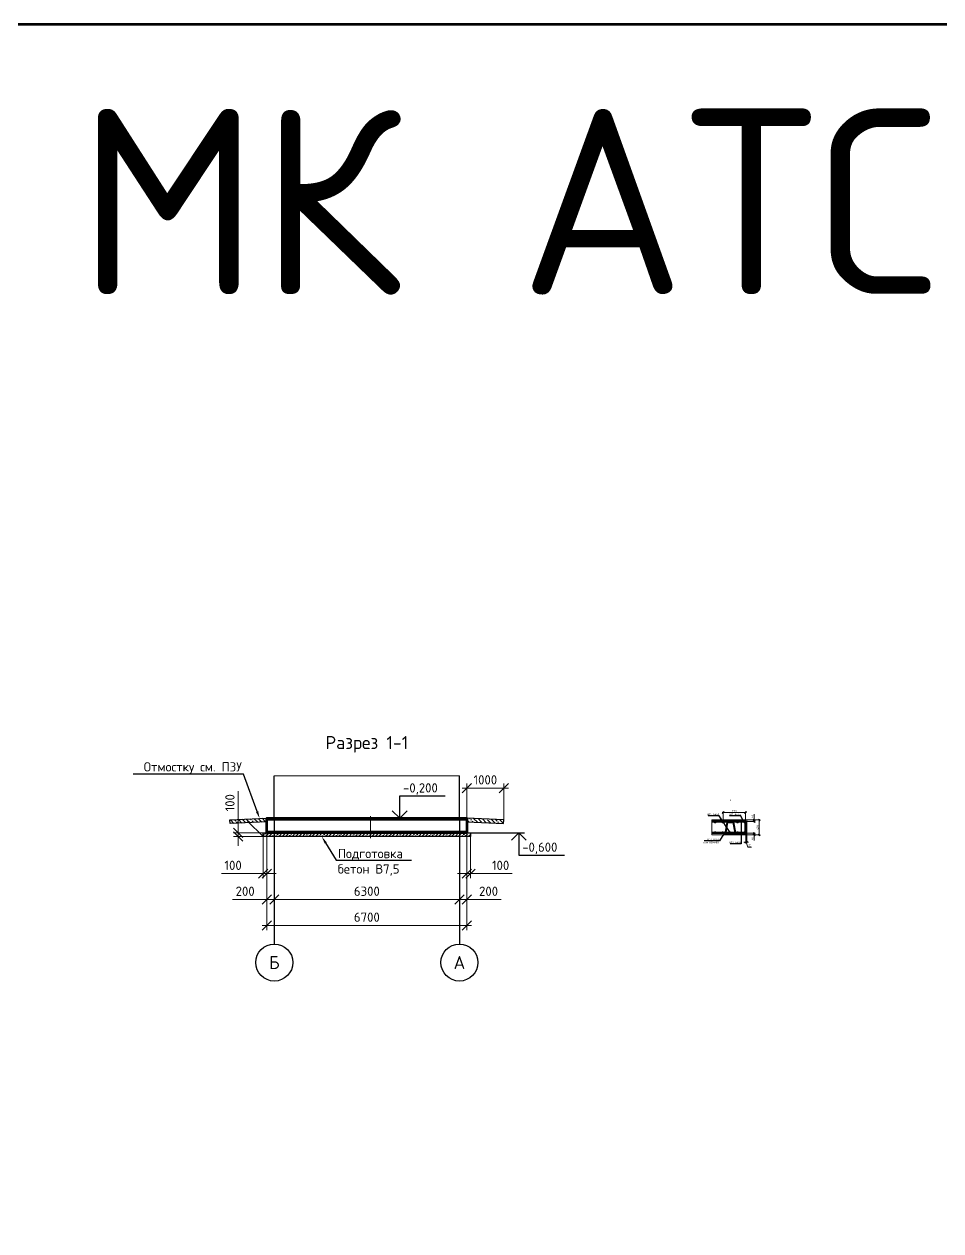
# Model space of a CAD drawing. Header units: millimetres. Extents: x 4048566 to 4194291, y -1208947 to -1143786.
# Drawn here: x 4097004 to 4121767, y -1176367 to -1143786 of the extents above; entities that cross this region are included whole.
import ezdxf
from ezdxf import colors
from ezdxf.entities.mleader import LeaderData, LeaderLine
from ezdxf.enums import TextEntityAlignment as Align
from ezdxf.math import Vec2, Vec3

# ---------------------------------------------------------------- set-up
doc = ezdxf.new("R2010")
doc.units = ezdxf.units.MM
doc.linetypes.add('ГОСТ 2.303 5', pattern=[24, 20, -1.5, 1, -1.5])
doc.layers.get('Defpoints').update_dxf_attribs({"color": 3})
for name, color, linetype, lineweight in [('арматура', 7, 'Continuous', 40), ('АРМАТУРА2', 7, 'Continuous', 40), ('второстепенные', 7, 'Continuous', 25), ('выноска', 7, 'Continuous', 18), ('металл', 7, 'Continuous', 40), ('СПДС_ВЫНОСКИ', 7, 'Continuous', 18), ('СПДС_РАЗМЕРЫ', 7, 'Continuous', 18), ('СПДС_СИМВОЛЫ', 7, 'Continuous', 25), ('текст', 7, 'Continuous', 20), ('тонкая', 7, 'Continuous', 20), ('Фундамент', 7, 'Continuous', 53), ('штриховка', 7, 'Continuous', 9)]:
    doc.layers.add(name, color=color, linetype=linetype, lineweight=lineweight)
doc.layers.add('помощь', color=1, linetype='Continuous', lineweight=0, plot=False)
doc.layers.add('СПДС_Оси', color=7, linetype='ГОСТ 2.303 5')
doc.styles.add('ISOCPEUR', font='isocpeur.ttf')
doc.styles.add('ВНИПИТЕКСТ', font='isocpeui.ttf')
doc.styles.add('ГОСТ 2.304', font='isocpeur.ttf')
doc.dimstyles.new('СПДС$0', dxfattribs={"dimscale": 100, "dimtxt": 2.5, "dimasz": 2.5, "dimexe": 1.25, "dimexo": 0.004, "dimgap": 1, "dimtad": 1, "dimdec": 0, "dimtxsty": 'ВНИПИТЕКСТ', "dimblk": 'OBLIQUE', "dimcen": 0, "dimdle": 1.25, "dimclrd": 256, "dimclre": 256, "dimclrt": 256, "dimadec": 0, "dimazin": 2, "dimtfac": 1, "dimtdec": 0, "dimtmove": 1, "dimatfit": 3, "dimldrblk": 'NONE', "dimfxl": 1, "dimlwd": -1, "dimlwe": -1, "dimarcsym": 0})

# ---------------------------------------------------------------- blocks, each defined once
blk = doc.blocks.new('_Oblique')
at = {"color": 0, "linetype": 'ByBlock', "lineweight": -2}
blk.add_line((-0.5, -0.5), (0.5, 0.5), dxfattribs=at)
blk = doc.blocks.new('*D31')
at = {"layer": 'Defpoints', "color": 0, "linetype": 'Continuous', "ltscale": 0.083333, "transparency": 16777216}
for p in [(4116522, -1165273), (4116522, -1165673), (4116862, -1165673)]:
    blk.add_point(p, dxfattribs=at)
at = {"layer": 'СПДС_РАЗМЕРЫ', "linetype": 'Continuous', "ltscale": 0.083333, "transparency": 16777216}
for p, q in [((4116522, -1165273), (4116887, -1165273)), ((4116862, -1165248), (4116862, -1165698)), ((4116522, -1165673), (4116887, -1165673))]:
    blk.add_line(p, q, dxfattribs=at)
at = {"layer": 'СПДС_РАЗМЕРЫ', "linetype": 'Continuous', "ltscale": 0.083333, "transparency": 16777216, "xscale": 50, "yscale": 50, "zscale": 50}
for p, rotation in [((4116862, -1165273), 90), ((4116862, -1165673), 270)]:
    blk.add_blockref('_Oblique', p, dxfattribs=dict(at, rotation=rotation))
at = {"layer": 'СПДС_РАЗМЕРЫ', "linetype": 'Continuous', "ltscale": 0.083333, "transparency": 16777216, "insert": (4116817, -1165473), "char_height": 50, "attachment_point": 5, "rotation": 90, "style": 'ГОСТ 2.304'}
blk.add_mtext('400', dxfattribs=at)
blk = doc.blocks.new('_NONE')
blk = doc.blocks.new('*D32')
at = {"layer": 'Defpoints', "color": 0, "ltscale": 0.083333, "transparency": 16777216}
for p in [(4116488, -1165073), (4115888, -1165303), (4116488, -1165329)]:
    blk.add_point(p, dxfattribs=at)
at = {"layer": 'СПДС_РАЗМЕРЫ', "ltscale": 0.083333, "transparency": 16777216}
for p, q in [((4115863, -1165073), (4116513, -1165073)), ((4115888, -1165302), (4115888, -1165048)), ((4116488, -1165328), (4116488, -1165048))]:
    blk.add_line(p, q, dxfattribs=at)
at = {"layer": 'СПДС_РАЗМЕРЫ', "ltscale": 0.083333, "transparency": 16777216, "xscale": 50, "yscale": 50, "zscale": 50, "rotation": 180}
blk.add_blockref('_Oblique', (4115888, -1165073), dxfattribs=at)
at = {"layer": 'СПДС_РАЗМЕРЫ', "ltscale": 0.083333, "transparency": 16777216, "xscale": 50, "yscale": 50, "zscale": 50}
blk.add_blockref('_Oblique', (4116488, -1165073), dxfattribs=at)
at = {"layer": 'СПДС_РАЗМЕРЫ', "ltscale": 0.083333, "transparency": 16777216, "insert": (4116188, -1165028), "char_height": 50, "attachment_point": 5, "style": 'ГОСТ 2.304'}
blk.add_mtext('600', dxfattribs=at)
blk = doc.blocks.new('_ArchTick')
at = {"color": 0, "linetype": 'ByBlock', "lineweight": 30, "const_width": 0.15}
blk.add_lwpolyline([(-0.5, -0.5), (0.5, 0.5)], dxfattribs=at)
blk = doc.blocks.new('*D33')
at = {"layer": 'Defpoints', "color": 0, "ltscale": 0.083333, "transparency": 16777216}
for p in [(4116497, -1165633), (4116522, -1165673), (4116522, -1165873)]:
    blk.add_point(p, dxfattribs=at)
at = {"layer": 'СПДС_РАЗМЕРЫ', "ltscale": 0.083333, "transparency": 16777216}
for p, q in [((4116497, -1165633), (4116497, -1165898)), ((4116522, -1165673), (4116522, -1165898)), ((4116497, -1165873), (4116447, -1165873)), ((4116497, -1165873), (4116522, -1165873)), ((4116497, -1165873), (4116522, -1165873)), ((4116510, -1165873), (4116549, -1166003)), ((4116522, -1165873), (4116572, -1165873)), ((4116549, -1166003), (4116649, -1166003))]:
    blk.add_line(p, q, dxfattribs=at)
at = {"layer": 'СПДС_РАЗМЕРЫ', "ltscale": 0.083333, "transparency": 16777216, "xscale": 50, "yscale": 50, "zscale": 50}
blk.add_blockref('_Oblique', (4116497, -1165873), dxfattribs=at)
at = {"layer": 'СПДС_РАЗМЕРЫ', "ltscale": 0.083333, "transparency": 16777216, "xscale": 50, "yscale": 50, "zscale": 50, "rotation": 180}
blk.add_blockref('_Oblique', (4116522, -1165873), dxfattribs=at)
at = {"layer": 'СПДС_РАЗМЕРЫ', "ltscale": 0.083333, "transparency": 16777216, "insert": (4116599, -1165958), "char_height": 50, "attachment_point": 5, "style": 'ГОСТ 2.304'}
blk.add_mtext('25', dxfattribs=at)
blk = doc.blocks.new('*D34')
at = {"layer": 'Defpoints', "color": 0, "ltscale": 0.083333, "transparency": 16777216}
for p in [(4116497, -1165313), (4116522, -1165273), (4116722, -1165273)]:
    blk.add_point(p, dxfattribs=at)
at = {"layer": 'СПДС_РАЗМЕРЫ', "ltscale": 0.083333, "transparency": 16777216}
for p, q in [((4116497, -1165313), (4116747, -1165313)), ((4116522, -1165273), (4116747, -1165273)), ((4116722, -1165273), (4116722, -1165118)), ((4116722, -1165338), (4116722, -1165273))]:
    blk.add_line(p, q, dxfattribs=at)
at = {"layer": 'СПДС_РАЗМЕРЫ', "ltscale": 0.083333, "transparency": 16777216, "xscale": 50, "yscale": 50, "zscale": 50}
for p, rotation in [((4116722, -1165273), 90), ((4116722, -1165313), 270)]:
    blk.add_blockref('_Oblique', p, dxfattribs=dict(at, rotation=rotation))
at = {"layer": 'СПДС_РАЗМЕРЫ', "ltscale": 0.083333, "transparency": 16777216, "insert": (4116677, -1165171), "char_height": 50, "attachment_point": 5, "rotation": 90, "style": 'ГОСТ 2.304'}
blk.add_mtext('40', dxfattribs=at)
blk = doc.blocks.new('*D19')
at = {"layer": 'Defpoints', "color": 0, "ltscale": 0.083333, "transparency": 16777216}
for p in [(4116497, -1165633), (4116522, -1165673), (4116722, -1165673)]:
    blk.add_point(p, dxfattribs=at)
at = {"layer": 'СПДС_РАЗМЕРЫ', "ltscale": 0.083333, "transparency": 16777216}
for p, q in [((4116497, -1165633), (4116747, -1165633)), ((4116522, -1165673), (4116747, -1165673)), ((4116722, -1165608), (4116722, -1165673)), ((4116722, -1165673), (4116722, -1165828))]:
    blk.add_line(p, q, dxfattribs=at)
at = {"layer": 'СПДС_РАЗМЕРЫ', "ltscale": 0.083333, "transparency": 16777216, "xscale": 50, "yscale": 50, "zscale": 50}
for p, rotation in [((4116722, -1165633), 90), ((4116722, -1165673), 270)]:
    blk.add_blockref('_Oblique', p, dxfattribs=dict(at, rotation=rotation))
at = {"layer": 'СПДС_РАЗМЕРЫ', "ltscale": 0.083333, "transparency": 16777216, "insert": (4116677, -1165776), "char_height": 50, "attachment_point": 5, "rotation": 90, "style": 'ГОСТ 2.304'}
blk.add_mtext('40', dxfattribs=at)
blk = doc.blocks.new('*D75')
at = {"layer": 'Defpoints', "color": 0, "linetype": 'Continuous', "ltscale": 0.166667, "transparency": 16777216}
for p in [(4103762, -1167160), (4108762, -1167160), (4103762, -1167422)]:
    blk.add_point(p, dxfattribs=at)
at = {"layer": 'СПДС_РАЗМЕРЫ', "linetype": 'Continuous', "ltscale": 0.166667, "transparency": 16777216}
for p, q in [((4103762, -1167160), (4103762, -1167547)), ((4108762, -1167160), (4108762, -1167547)), ((4108887, -1167422), (4103637, -1167422))]:
    blk.add_line(p, q, dxfattribs=at)
at = {"layer": 'СПДС_РАЗМЕРЫ', "linetype": 'Continuous', "ltscale": 0.166667, "transparency": 16777216, "xscale": 250, "yscale": 250, "zscale": 250, "rotation": 180}
blk.add_blockref('_Oblique', (4103762, -1167422), dxfattribs=at)
at = {"layer": 'СПДС_РАЗМЕРЫ', "linetype": 'Continuous', "ltscale": 0.166667, "transparency": 16777216, "xscale": 250, "yscale": 250, "zscale": 250}
blk.add_blockref('_Oblique', (4108762, -1167422), dxfattribs=at)
at = {"layer": 'СПДС_РАЗМЕРЫ', "linetype": 'Continuous', "ltscale": 0.166667, "transparency": 16777216, "insert": (4106262, -1167197), "char_height": 250, "attachment_point": 5, "style": 'ГОСТ 2.304'}
blk.add_mtext('6300', dxfattribs=at)
blk = doc.blocks.new('*D76')
at = {"layer": 'Defpoints', "color": 0, "linetype": 'Continuous', "ltscale": 0.166667, "transparency": 16777216}
for p in [(4103562, -1165622), (4108962, -1165622), (4108962, -1168122)]:
    blk.add_point(p, dxfattribs=at)
at = {"layer": 'СПДС_РАЗМЕРЫ', "linetype": 'Continuous', "ltscale": 0.166667, "transparency": 16777216}
for p, q in [((4103562, -1165622), (4103562, -1168247)), ((4108962, -1165622), (4108962, -1168247)), ((4103437, -1168122), (4109087, -1168122))]:
    blk.add_line(p, q, dxfattribs=at)
at = {"layer": 'СПДС_РАЗМЕРЫ', "linetype": 'Continuous', "ltscale": 0.166667, "transparency": 16777216, "xscale": 250, "yscale": 250, "zscale": 250, "rotation": 180}
blk.add_blockref('_Oblique', (4103562, -1168122), dxfattribs=at)
at = {"layer": 'СПДС_РАЗМЕРЫ', "linetype": 'Continuous', "ltscale": 0.166667, "transparency": 16777216, "xscale": 250, "yscale": 250, "zscale": 250}
blk.add_blockref('_Oblique', (4108962, -1168122), dxfattribs=at)
at = {"layer": 'СПДС_РАЗМЕРЫ', "linetype": 'Continuous', "ltscale": 0.166667, "transparency": 16777216, "insert": (4106262, -1167897), "char_height": 250, "attachment_point": 5, "style": 'ГОСТ 2.304'}
blk.add_mtext('6700', dxfattribs=at)
blk = doc.blocks.new('*D62')
at = {"layer": 'Defpoints', "color": 0, "linetype": 'Continuous', "ltscale": 0.166667, "transparency": 16777216}
for p in [(4102789, -1165722), (4103462, -1165622), (4103462, -1165722)]:
    blk.add_point(p, dxfattribs=at)
at = {"layer": 'СПДС_РАЗМЕРЫ', "linetype": 'Continuous', "ltscale": 0.166667, "transparency": 16777216}
for p, q in [((4102789, -1165622), (4102789, -1164497)), ((4103461, -1165622), (4102664, -1165622)), ((4103461, -1165722), (4102664, -1165722)), ((4102789, -1165722), (4102789, -1165622)), ((4102789, -1165722), (4102789, -1165972))]:
    blk.add_line(p, q, dxfattribs=at)
at = {"layer": 'СПДС_РАЗМЕРЫ', "linetype": 'Continuous', "ltscale": 0.166667, "transparency": 16777216, "xscale": 250, "yscale": 250, "zscale": 250}
for p, rotation in [((4102789, -1165622), 270), ((4102789, -1165722), 90)]:
    blk.add_blockref('_Oblique', p, dxfattribs=dict(at, rotation=rotation))
at = {"layer": 'СПДС_РАЗМЕРЫ', "linetype": 'Continuous', "ltscale": 0.166667, "transparency": 16777216, "insert": (4102564, -1164809), "char_height": 250, "attachment_point": 5, "rotation": 90, "style": 'ГОСТ 2.304'}
blk.add_mtext('100', dxfattribs=at)
blk = doc.blocks.new('*D63')
at = {"layer": 'Defpoints', "color": 0, "linetype": 'Continuous', "ltscale": 0.166667, "transparency": 16777216}
for p in [(4103562, -1165622), (4103762, -1167160), (4103562, -1167422)]:
    blk.add_point(p, dxfattribs=at)
at = {"layer": 'СПДС_РАЗМЕРЫ', "linetype": 'Continuous', "ltscale": 0.166667, "transparency": 16777216}
for p, q in [((4103562, -1165622), (4103562, -1167547)), ((4103762, -1167160), (4103762, -1167547)), ((4103562, -1167422), (4102637, -1167422)), ((4103887, -1167422), (4103562, -1167422))]:
    blk.add_line(p, q, dxfattribs=at)
at = {"layer": 'СПДС_РАЗМЕРЫ', "linetype": 'Continuous', "ltscale": 0.166667, "transparency": 16777216, "xscale": 250, "yscale": 250, "zscale": 250, "rotation": 180}
blk.add_blockref('_Oblique', (4103562, -1167422), dxfattribs=at)
at = {"layer": 'СПДС_РАЗМЕРЫ', "linetype": 'Continuous', "ltscale": 0.166667, "transparency": 16777216, "xscale": 250, "yscale": 250, "zscale": 250}
blk.add_blockref('_Oblique', (4103762, -1167422), dxfattribs=at)
at = {"layer": 'СПДС_РАЗМЕРЫ', "linetype": 'Continuous', "ltscale": 0.166667, "transparency": 16777216, "insert": (4102974, -1167197), "char_height": 250, "attachment_point": 5, "style": 'ГОСТ 2.304'}
blk.add_mtext('200', dxfattribs=at)
blk = doc.blocks.new('*D64')
at = {"layer": 'Defpoints', "color": 0, "linetype": 'Continuous', "ltscale": 0.166667, "transparency": 16777216}
for p in [(4108962, -1165622), (4108762, -1167160), (4108962, -1167422)]:
    blk.add_point(p, dxfattribs=at)
at = {"layer": 'СПДС_РАЗМЕРЫ', "linetype": 'Continuous', "ltscale": 0.166667, "transparency": 16777216}
for p, q in [((4108962, -1165622), (4108962, -1167547)), ((4108762, -1167160), (4108762, -1167547)), ((4108637, -1167422), (4108962, -1167422)), ((4108962, -1167422), (4109887, -1167422))]:
    blk.add_line(p, q, dxfattribs=at)
at = {"layer": 'СПДС_РАЗМЕРЫ', "linetype": 'Continuous', "ltscale": 0.166667, "transparency": 16777216, "xscale": 250, "yscale": 250, "zscale": 250, "rotation": 180}
blk.add_blockref('_Oblique', (4108762, -1167422), dxfattribs=at)
at = {"layer": 'СПДС_РАЗМЕРЫ', "linetype": 'Continuous', "ltscale": 0.166667, "transparency": 16777216, "xscale": 250, "yscale": 250, "zscale": 250}
blk.add_blockref('_Oblique', (4108962, -1167422), dxfattribs=at)
at = {"layer": 'СПДС_РАЗМЕРЫ', "linetype": 'Continuous', "ltscale": 0.166667, "transparency": 16777216, "insert": (4109549, -1167197), "char_height": 250, "attachment_point": 5, "style": 'ГОСТ 2.304'}
blk.add_mtext('200', dxfattribs=at)
blk = doc.blocks.new('*D65')
at = {"layer": 'Defpoints', "color": 0, "linetype": 'Continuous', "ltscale": 0.166667, "transparency": 16777216}
for p in [(4103462, -1165722), (4103562, -1165622), (4103462, -1166722)]:
    blk.add_point(p, dxfattribs=at)
at = {"layer": 'СПДС_РАЗМЕРЫ', "linetype": 'Continuous', "ltscale": 0.166667, "transparency": 16777216}
for p, q in [((4103462, -1165722), (4103462, -1166847)), ((4103562, -1165622), (4103562, -1166847)), ((4103462, -1166722), (4102337, -1166722)), ((4103562, -1166722), (4103462, -1166722)), ((4103562, -1166722), (4103812, -1166722))]:
    blk.add_line(p, q, dxfattribs=at)
at = {"layer": 'СПДС_РАЗМЕРЫ', "linetype": 'Continuous', "ltscale": 0.166667, "transparency": 16777216, "xscale": 250, "yscale": 250, "zscale": 250}
blk.add_blockref('_Oblique', (4103462, -1166722), dxfattribs=at)
at = {"layer": 'СПДС_РАЗМЕРЫ', "linetype": 'Continuous', "ltscale": 0.166667, "transparency": 16777216, "xscale": 250, "yscale": 250, "zscale": 250, "rotation": 180}
blk.add_blockref('_Oblique', (4103562, -1166722), dxfattribs=at)
at = {"layer": 'СПДС_РАЗМЕРЫ', "linetype": 'Continuous', "ltscale": 0.166667, "transparency": 16777216, "insert": (4102649, -1166497), "char_height": 250, "attachment_point": 5, "style": 'ГОСТ 2.304'}
blk.add_mtext('100', dxfattribs=at)
blk = doc.blocks.new('*D66')
at = {"layer": 'Defpoints', "color": 0, "linetype": 'Continuous', "ltscale": 0.166667, "transparency": 16777216}
for p in [(4108962, -1165622), (4109062, -1165722), (4109062, -1166722)]:
    blk.add_point(p, dxfattribs=at)
at = {"layer": 'СПДС_РАЗМЕРЫ', "linetype": 'Continuous', "ltscale": 0.166667, "transparency": 16777216}
for p, q in [((4108962, -1165622), (4108962, -1166847)), ((4109062, -1165722), (4109062, -1166847)), ((4108962, -1166722), (4108712, -1166722)), ((4108962, -1166722), (4109062, -1166722)), ((4109062, -1166722), (4110187, -1166722))]:
    blk.add_line(p, q, dxfattribs=at)
at = {"layer": 'СПДС_РАЗМЕРЫ', "linetype": 'Continuous', "ltscale": 0.166667, "transparency": 16777216, "xscale": 250, "yscale": 250, "zscale": 250}
blk.add_blockref('_Oblique', (4108962, -1166722), dxfattribs=at)
at = {"layer": 'СПДС_РАЗМЕРЫ', "linetype": 'Continuous', "ltscale": 0.166667, "transparency": 16777216, "xscale": 250, "yscale": 250, "zscale": 250, "rotation": 180}
blk.add_blockref('_Oblique', (4109062, -1166722), dxfattribs=at)
at = {"layer": 'СПДС_РАЗМЕРЫ', "linetype": 'Continuous', "ltscale": 0.166667, "transparency": 16777216, "insert": (4109874, -1166497), "char_height": 250, "attachment_point": 5, "style": 'ГОСТ 2.304'}
blk.add_mtext('100', dxfattribs=at)
blk = doc.blocks.new('*D77')
at = {"layer": 'Defpoints', "color": 0, "linetype": 'Continuous', "ltscale": 0.166667, "transparency": 16777216}
for p in [(4109962, -1164415), (4108962, -1165222), (4109962, -1165272)]:
    blk.add_point(p, dxfattribs=at)
at = {"layer": 'СПДС_РАЗМЕРЫ', "linetype": 'Continuous', "ltscale": 0.166667, "transparency": 16777216}
for p, q in [((4108837, -1164415), (4110087, -1164415)), ((4108962, -1165222), (4108962, -1164290)), ((4109962, -1165272), (4109962, -1164290))]:
    blk.add_line(p, q, dxfattribs=at)
at = {"layer": 'СПДС_РАЗМЕРЫ', "linetype": 'Continuous', "ltscale": 0.166667, "transparency": 16777216, "xscale": 250, "yscale": 250, "zscale": 250, "rotation": 180}
blk.add_blockref('_Oblique', (4108962, -1164415), dxfattribs=at)
at = {"layer": 'СПДС_РАЗМЕРЫ', "linetype": 'Continuous', "ltscale": 0.166667, "transparency": 16777216, "xscale": 250, "yscale": 250, "zscale": 250}
blk.add_blockref('_Oblique', (4109962, -1164415), dxfattribs=at)
at = {"layer": 'СПДС_РАЗМЕРЫ', "linetype": 'Continuous', "ltscale": 0.166667, "transparency": 16777216, "insert": (4109462, -1164190), "char_height": 250, "attachment_point": 5, "style": 'ГОСТ 2.304'}
blk.add_mtext('1000', dxfattribs=at)

msp = doc.modelspace()

# ---------------------------------------------------------------- hatches: boundary and pattern name
at = {"layer": 'штриховка', "ltscale": 50}
h = msp.add_hatch(dxfattribs=at)
h.set_pattern_fill('ANSI35', color=256, scale=25, angle=90)
h.set_pattern_definition([(135, (-1042882.97, -75519.28), (-112.2532015, -112.2532015), []), (135, (-1042882.97, -75407.03), (-112.2532015, -112.2532015), [198.4375, -39.6875, 0, -39.6875])])
h.paths.add_polyline_path([(4103561.9, -1165322), (4102566.9, -1165371.8), (4102561.9, -1165271.9), (4103561.9, -1165221.9)])
h = msp.add_hatch(dxfattribs=at)
h.set_pattern_fill('ANSI35', color=256, scale=25, angle=90)
h.set_pattern_definition([(135, (-1043682.97, -75519.28), (-112.2532015, -112.2532015), []), (135, (-1043682.97, -75407.03), (-112.2532015, -112.2532015), [198.4375, -39.6875, 0, -39.6875])])
h.paths.add_polyline_path([(4108961.9, -1165322), (4109956.9, -1165371.8), (4109961.9, -1165271.9), (4108961.9, -1165221.9)])
at = {"layer": 'штриховка', "ltscale": 100}
h = msp.add_hatch(color=256, dxfattribs=at)
h.dxf.hatch_style = 1
edge = h.paths.add_edge_path()
edge.add_arc((4115672, -1165335), 10, 90, 450)
h = msp.add_hatch(color=256, dxfattribs=at)
h.dxf.hatch_style = 1
edge = h.paths.add_edge_path()
edge.add_arc((4115872, -1165335), 10, 90, 450)
h = msp.add_hatch(color=256, dxfattribs=at)
h.dxf.hatch_style = 1
edge = h.paths.add_edge_path()
edge.add_arc((4116072, -1165335), 10, 90, 450)
h = msp.add_hatch(color=256, dxfattribs=at)
h.dxf.hatch_style = 1
edge = h.paths.add_edge_path()
edge.add_arc((4116272, -1165335), 10, 90, 450)
h = msp.add_hatch(color=256, dxfattribs=at)
h.dxf.hatch_style = 1
edge = h.paths.add_edge_path()
edge.add_arc((4116472, -1165335), 10, 90, 450)
at = {"layer": 'штриховка', "ltscale": 0.083333}
h = msp.add_hatch(dxfattribs=at)
h.set_pattern_fill('ANSI36', color=256, scale=20)
h.set_pattern_definition([(45, (-1042882.97, -75519.28), (33.67596045, 123.4785217), [158.75, -31.75, 0, -31.75])])
h.paths.add_polyline_path([(4103461.9, -1165621.9), (4109061.9, -1165621.9), (4109061.9, -1165721.9), (4103461.9, -1165721.9)])
at = {"layer": 'штриховка', "ltscale": 100}
h = msp.add_hatch(color=256, dxfattribs=at)
h.dxf.hatch_style = 1
edge = h.paths.add_edge_path()
edge.add_arc((4115672, -1165611), 10, 90, 450)
h = msp.add_hatch(color=256, dxfattribs=at)
h.dxf.hatch_style = 1
edge = h.paths.add_edge_path()
edge.add_arc((4115872, -1165611), 10, 90, 450)
h = msp.add_hatch(color=256, dxfattribs=at)
h.dxf.hatch_style = 1
edge = h.paths.add_edge_path()
edge.add_arc((4116072, -1165611), 10, 90, 450)
h = msp.add_hatch(color=256, dxfattribs=at)
h.dxf.hatch_style = 1
edge = h.paths.add_edge_path()
edge.add_arc((4116272, -1165611), 10, 90, 450)
h = msp.add_hatch(color=256, dxfattribs=at)
h.dxf.hatch_style = 1
edge = h.paths.add_edge_path()
edge.add_arc((4116472, -1165611), 10, 90, 450)

# ---------------------------------------------------------------- linework, layer by layer
at = {"linetype": 'Continuous', "ltscale": 0.166667}
for p, q in [((4103761.9, -1165221.9), (4103761.9, -1164080)), ((4108761.9, -1165221.9), (4108761.9, -1164080))]:
    msp.add_line(p, q, dxfattribs=at)
at = {"linetype": 'Continuous', "lineweight": 100, "ltscale": 0.083333}
msp.add_lwpolyline([(4048566.1, -1143785.9), (4194291.2, -1143785.9), (4194291.2, -1208947.5), (4048566.1, -1208947.5)], close=True, dxfattribs=at)
at = {"layer": 'арматура', "ltscale": 50}
msp.add_lwpolyline([(4115807, -1165611), (4115957, -1165611), (4116007, -1165331), (4116157, -1165331), (4116207, -1165611), (4116357, -1165611)], dxfattribs=at)
at = {"layer": 'АРМАТУРА2', "linetype": 'Continuous', "ltscale": 0.166667}
for p, q in [((4103586.9, -1165261.9), (4108936.9, -1165261.9)), ((4103586.9, -1165581.9), (4108936.9, -1165581.9))]:
    msp.add_line(p, q, dxfattribs=at)
at = {"layer": 'второстепенные', "ltscale": 50}
for points in [[(4103561.9, -1165322), (4102566.9, -1165371.8), (4102561.9, -1165271.9), (4103561.9, -1165221.9)], [(4108961.9, -1165322), (4109956.9, -1165371.8), (4109961.9, -1165271.9), (4108961.9, -1165221.9)], [(4103461.9, -1165621.9), (4109061.9, -1165621.9), (4109061.9, -1165721.9), (4103461.9, -1165721.9)]]:
    msp.add_lwpolyline(points, close=True, dxfattribs=at)
at = {"layer": 'выноска'}
for points in [[(4106361.9, -1165171.9), (4106361.9, -1165764.5)], [(4109961.9, -1165271.9), (4108961.9, -1165221.9)]]:
    msp.add_lwpolyline(points, dxfattribs=at)
at = {"layer": 'металл', "ltscale": 100}
for p, q in [((4116497, -1165313), (4115580.8, -1165313)), ((4116497, -1165325), (4115580.8, -1165325)), ((4116461.6, -1165296.5), (4115887.6, -1165296.5)), ((4115887.6, -1165296.5), (4115887.6, -1165308.5)), ((4116461.6, -1165308.5), (4115887.6, -1165308.5)), ((4116481.6, -1165328.5), (4116481.6, -1165618.6)), ((4116493.6, -1165325), (4116493.6, -1165618.6)), ((4116497, -1165313), (4116497, -1165325)), ((4116497, -1165621), (4115580.8, -1165621)), ((4116497, -1165633), (4115580.8, -1165633)), ((4116461.6, -1165638.6), (4115887.6, -1165638.6)), ((4115887.6, -1165638.6), (4115887.6, -1165650.6)), ((4116461.6, -1165650.6), (4115887.6, -1165650.6)), ((4116497, -1165633), (4116497, -1165621))]:
    msp.add_line(p, q, dxfattribs=at)
for centre in [(4115672, -1165335), (4115872, -1165335), (4116072, -1165335), (4116272, -1165335), (4116472, -1165335), (4115672, -1165611), (4115872, -1165611), (4116072, -1165611), (4116272, -1165611), (4116472, -1165611)]:
    msp.add_circle(centre, 10, dxfattribs=at)
for centre, radius, start, end in [((4116461.6, -1165328.5), 32, 0, 90), ((4116461.6, -1165328.5), 20, 0, 90), ((4116461.6, -1165618.6), 20, 270, 0), ((4116461.6, -1165618.6), 32, 270, 0)]:
    msp.add_arc(centre, radius, start, end, dxfattribs=at)
at = {"layer": 'помощь', "ltscale": 100}
msp.add_lwpolyline([(4115887.6, -1165302.5), (4116461.6, -1165302.5, -0.4142136), (4116487.6, -1165328.5), (4116487.6, -1165618.6, -0.4142136), (4116461.6, -1165644.6), (4115887.6, -1165644.6)], format="xyb", dxfattribs=at)
at = {"layer": 'СПДС_ВЫНОСКИ'}
for points in [[(4103761.9, -1164080), (4108761.9, -1164080)], [(4116087.1, -1164737.4), (4116093.1, -1164737.4)], [(4115580.8, -1165273), (4115580.8, -1165673)]]:
    msp.add_lwpolyline(points, dxfattribs=at)
at = {"layer": 'СПДС_Оси', "linetype": 'ГОСТ 2.303 5', "lineweight": 25, "ltscale": 0.166667}
for points in [[(4103761.9, -1165221.9), (4103761.9, -1168522), (4103761.9, -1168622)], [(4108761.9, -1165221.9), (4108761.9, -1168522), (4108761.9, -1168622)]]:
    msp.add_lwpolyline(points, dxfattribs=at)
at = {"layer": 'СПДС_Оси', "linetype": 'Continuous', "lineweight": 25, "ltscale": 0.166667}
for centre in [(4103761.9, -1169122), (4108761.9, -1169122)]:
    msp.add_circle(centre, 500, dxfattribs=at)
at = {"layer": 'СПДС_РАЗМЕРЫ', "ltscale": 50}
msp.add_line((4107081.9, -1165221.9), (4107281.9, -1165221.9), dxfattribs=at)
msp.add_lwpolyline([(4103461.9, -1165721.9), (4103042, -1165302.1)], dxfattribs=at)
at = {"layer": 'СПДС_СИМВОЛЫ', "linetype": 'Continuous', "lineweight": 25, "ltscale": 50}
for p, q in [((4107148.5, -1165221.9), (4107148.5, -1164621.9)), ((4107148.5, -1164621.9), (4108377.7, -1164621.9)), ((4108961.9, -1165621.9), (4110518.2, -1165621.9)), ((4110368.2, -1165621.9), (4110368.2, -1166221.9)), ((4110368.2, -1166221.9), (4111597.5, -1166221.9))]:
    msp.add_line(p, q, dxfattribs=at)
for points in [[(4106948.5, -1165021.9), (4107148.5, -1165221.9), (4107348.5, -1165021.9)], [(4110568.2, -1165821.9), (4110368.2, -1165621.9), (4110168.2, -1165821.9)]]:
    msp.add_lwpolyline(points, dxfattribs=at)
at = {"layer": 'тонкая', "ltscale": 100}
for p, q in [((4116522, -1165273), (4115580.8, -1165273)), ((4116522, -1165273), (4116522, -1165673)), ((4116522, -1165673), (4115580.8, -1165673))]:
    msp.add_line(p, q, dxfattribs=at)
at = {"layer": 'Фундамент', "linetype": 'Continuous', "ltscale": 0.166667}
msp.add_lwpolyline([(4103561.9, -1165621.9), (4103561.9, -1165221.9), (4108961.9, -1165221.9), (4108961.9, -1165621.9)], close=True, dxfattribs=at)

# ---------------------------------------------------------------- texts
at = {"layer": 'СПДС_СИМВОЛЫ', "linetype": 'Continuous', "lineweight": 25, "ltscale": 50, "style": 'ГОСТ 2.304'}
for s, p in [('-0,200', (4107238.5, -1164531.9)), ('-0,600', (4110458.2, -1166131.9))]:
    msp.add_text(s, height=250, dxfattribs=at).set_placement(p)
at = {"layer": 'текст', "ltscale": 25, "style": 'ГОСТ 2.304'}
msp.add_text('Здание МК АТС', height=5000, dxfattribs=at).set_placement((4072606.8, -1151076.5))
at = {"layer": 'текст', "ltscale": 0.166667, "style": 'ГОСТ 2.304'}
for s, p in [('Разрез 1-1', (4106261.9, -1163182.9)), ('Б', (4103761.9, -1169122)), ('А', (4108761.9, -1169122))]:
    msp.add_text(s, height=350, dxfattribs=at).set_placement(p, align=Align.MIDDLE_CENTER)

# ---------------------------------------------------------------- dimensions: what is measured, and where the dimension line sits
at = {"layer": 'СПДС_РАЗМЕРЫ', "linetype": 'Continuous', "ltscale": 0.166667}
for base, p1, p2, picture, middle in [((4109961.9, -1164415.3), (4108961.9, -1165221.9), (4109961.9, -1165271.9), '*D77', (4109461.9, -1164190.3)), ((4103461.9, -1166721.9), (4103561.9, -1165621.9), (4103461.9, -1165721.9), '*D65', (4102649.4, -1166496.9)), ((4103561.9, -1167421.9), (4103761.9, -1167159.6), (4103561.9, -1165621.9), '*D63', (4102974.4, -1167196.9))]:
    dim = msp.add_linear_dim(base=base, p1=p1, p2=p2, dimstyle='СПДС$0', override={"dimtxsty": 'ГОСТ 2.304', "dimtmove": 0}, dxfattribs=at)
    dim.commit()
    dim.dimension.update_dxf_attribs({"geometry": picture, "text_midpoint": middle})
dim = msp.add_linear_dim(base=(4102788.7, -1165721.9), p1=(4103461.9, -1165621.9), p2=(4103461.9, -1165721.9), angle=90, dimstyle='СПДС$0', override={"dimtxsty": 'ГОСТ 2.304', "dimtmove": 0}, dxfattribs=at)
dim.commit()
dim.dimension.update_dxf_attribs({"geometry": '*D62', "text_midpoint": (4102788.7, -1164809.4), "dimtype": 160})
at = {"layer": 'СПДС_РАЗМЕРЫ', "ltscale": 0.083333}
for base, p1, p2, picture, middle in [((4116487.6, -1165073), (4115887.6, -1165302.5), (4116487.6, -1165328.5), '*D32', (4116187.6, -1165028)), ((4116522, -1165873), (4116497, -1165633), (4116522, -1165673), '*D33', (4116568.5, -1165958))]:
    dim = msp.add_linear_dim(base=base, p1=p1, p2=p2, dimstyle='СПДС$0', override={"dimscale": 20, "dimtxsty": 'ГОСТ 2.304'}, dxfattribs=at)
    dim.commit()
    dim.dimension.update_dxf_attribs({"geometry": picture, "text_midpoint": middle})
for base, p1, p2, angle, picture, middle in [((4116722, -1165273), (4116497, -1165313), (4116522, -1165273), 90, '*D34', (4116677, -1165170.5)), ((4116722, -1165673), (4116497, -1165633), (4116522, -1165673), 270, '*D19', (4116677, -1165775.5))]:
    dim = msp.add_linear_dim(base=base, p1=p1, p2=p2, angle=angle, dimstyle='СПДС$0', override={"dimscale": 20, "dimtxsty": 'ГОСТ 2.304', "dimtmove": 0}, dxfattribs=at)
    dim.commit()
    dim.dimension.update_dxf_attribs({"geometry": picture, "text_midpoint": middle})
at = {"layer": 'СПДС_РАЗМЕРЫ', "linetype": 'Continuous', "ltscale": 0.083333}
dim = msp.add_linear_dim(base=(4116862, -1165673), p1=(4116522, -1165273), p2=(4116522, -1165673), angle=90, dimstyle='СПДС$0', override={"dimscale": 20, "dimtxsty": 'ГОСТ 2.304'}, dxfattribs=at)
dim.commit()
dim.dimension.update_dxf_attribs({"geometry": '*D31', "text_midpoint": (4116817, -1165473)})
at = {"layer": 'СПДС_РАЗМЕРЫ', "linetype": 'Continuous', "ltscale": 0.166667}
for base, p1, p2, text, picture, middle in [((4108961.9, -1168121.9), (4103561.9, -1165621.9), (4108961.9, -1165621.9), '6700', '*D76', (4106261.9, -1167896.9)), ((4103761.9, -1167421.9), (4108761.9, -1167159.6), (4103761.9, -1167159.6), '6300', '*D75', (4106261.9, -1167196.9))]:
    dim = msp.add_linear_dim(base=base, p1=p1, p2=p2, text=text, dimstyle='СПДС$0', override={"dimtxsty": 'ГОСТ 2.304'}, dxfattribs=at)
    dim.commit()
    dim.dimension.update_dxf_attribs({"geometry": picture, "text_midpoint": middle})
for base, p1, p2, picture, middle in [((4108961.9, -1167421.9), (4108761.9, -1167159.6), (4108961.9, -1165621.9), '*D64', (4109549.4, -1167196.9)), ((4109061.9, -1166721.9), (4108961.9, -1165621.9), (4109061.9, -1165721.9), '*D66', (4109874.4, -1166496.9))]:
    dim = msp.add_linear_dim(base=base, p1=p1, p2=p2, angle=180, dimstyle='СПДС$0', override={"dimtxsty": 'ГОСТ 2.304', "dimtmove": 0}, dxfattribs=at)
    dim.commit()
    dim.dimension.update_dxf_attribs({"geometry": picture, "text_midpoint": middle})

# ---------------------------------------------------------------- leaders
at = {"layer": 'СПДС_ВЫНОСКИ', "ltscale": 50}
ml = msp.add_multileader_mtext('Standard', dxfattribs=at)
ml.set_content('Отмостку см. ПЗУ', color=256, style='ISOCPEUR')
ml.set_leader_properties()
ml.build(insert=Vec2(0, 0))
ml.multileader.update_dxf_attribs({"text_left_attachment_type": 6, "text_right_attachment_type": 6, "dogleg_length": 0.36, "arrow_head_size": 200, "scale": 100})
ctx = ml.context
ctx.base_point, ctx.scale, ctx.char_height, ctx.arrow_head_size, ctx.landing_gap_size, ctx.plane_origin = Vec3(4100089.5, -1164038.7), 100, 250, 200, 9, Vec3(4101287.5, -1163606.5)
ctx.left_attachment, ctx.right_attachment, ctx.text_align_type = 6, 6, 2
notes = []
notes.append((ctx, [(1, (1, 1, 0), (4102931, -1164038.7), (-1, 0), 36, [(0, [(4103364.8, -1165231.8)], 0, [])])]))
ctx.mtext.insert, ctx.mtext.alignment, ctx.mtext.flow_direction = Vec3(4102886, -1163713.7), 3, 5
ml = msp.add_multileader_mtext('Standard', dxfattribs=at)
ml.set_content('%%C12 А400', color=256, style='ISOCPEUR')
ml.set_leader_properties()
ml.set_arrow_properties(name='NONE')
ml.build(insert=Vec2(0, 0))
ml.multileader.update_dxf_attribs({"text_left_attachment_type": 6, "text_right_attachment_type": 6, "dogleg_length": 0.36, "arrow_head_size": 8, "scale": 20})
ctx = ml.context
ctx.base_point, ctx.scale, ctx.char_height, ctx.arrow_head_size, ctx.landing_gap_size, ctx.plane_origin = Vec3(4115497.1, -1165157.6), 20, 50, 8, 0.36, Vec3(4115403.8, -1164827.8)
ctx.left_attachment, ctx.right_attachment, ctx.text_align_type = 6, 6, 2
notes.append((ctx, [(1, (1, 1, 0), (4115779.3, -1165157.6), (-1, 0), 1.44, [(0, [(4115872, -1165335)], 0, []), (1, [(4116072, -1165611)], 0, [])])]))
ctx.mtext.insert, ctx.mtext.alignment, ctx.mtext.flow_direction = Vec3(4115777.5, -1165097.6), 3, 5
ml = msp.add_multileader_mtext('Standard', dxfattribs=at)
ml.set_content('%%C12 А400', color=256, style='ISOCPEUR')
ml.set_leader_properties()
ml.set_arrow_properties(name='NONE')
ml.build(insert=Vec2(0, 0))
ml.multileader.update_dxf_attribs({"text_left_attachment_type": 6, "text_right_attachment_type": 6, "dogleg_length": 0.36, "arrow_head_size": 8, "scale": 20})
ctx = ml.context
ctx.base_point, ctx.scale, ctx.char_height, ctx.arrow_head_size, ctx.landing_gap_size, ctx.plane_origin = Vec3(4116080, -1165157.6), 20, 50, 8, 0.36, Vec3(4115986.7, -1164827.8)
ctx.left_attachment, ctx.right_attachment, ctx.text_align_type = 6, 6, 2
notes.append((ctx, [(1, (1, 1, 0), (4116362.2, -1165157.6), (-1, 0), 1.44, [(0, [(4116427.7, -1165296.5)], 0, [])])]))
ctx.mtext.insert, ctx.mtext.alignment, ctx.mtext.flow_direction = Vec3(4116360.4, -1165097.6), 3, 5
ml = msp.add_multileader_mtext('Standard', dxfattribs=at)
ml.set_content('%%C12 А400', color=256, style='ISOCPEUR')
ml.set_leader_properties()
ml.set_arrow_properties(name='ARCHTICK')
ml.build(insert=Vec2(0, 0))
ml.multileader.update_dxf_attribs({"text_left_attachment_type": 6, "text_right_attachment_type": 6, "dogleg_length": 0.36, "arrow_head_size": 40, "scale": 20})
ctx = ml.context
ctx.base_point, ctx.scale, ctx.char_height, ctx.arrow_head_size, ctx.landing_gap_size, ctx.plane_origin = Vec3(4116093.6, -1165914.7), 20, 50, 40, 0.36, Vec3(4115924.8, -1165484.8)
ctx.left_attachment, ctx.right_attachment, ctx.text_align_type = 6, 6, 2
notes.append((ctx, [(1, (1, 1, 0), (4116375.8, -1165914.7), (-1, 0), 1.44, [(0, [(4116375.8, -1165633)], 0, []), (1, [(4116375.8, -1165325)], 0, [])])]))
ctx.mtext.insert, ctx.mtext.alignment, ctx.mtext.flow_direction = Vec3(4116374, -1165854.7), 3, 5
ml = msp.add_multileader_mtext('Standard', dxfattribs=at)
ml.set_content('Подготовка\\Pбетон В7,5', color=256, style='ISOCPEUR')
ml.set_leader_properties()
ml.build(insert=Vec2(0, 0))
ml.multileader.update_dxf_attribs({"text_left_attachment_type": 6, "text_right_attachment_type": 6, "dogleg_length": 0.36, "arrow_head_size": 200, "scale": 100})
ctx = ml.context
ctx.base_point, ctx.scale, ctx.char_height, ctx.arrow_head_size, ctx.landing_gap_size, ctx.plane_origin = Vec3(4105467.8, -1166354.1), 100, 250, 200, 9, Vec3(4105044.3, -1165921.9)
ctx.left_attachment, ctx.right_attachment = 6, 6
notes.append((ctx, [(0, (1, 1, 0), (4105431.8, -1166354.1), (1, 0), 36, [(0, [(4105044.3, -1165721.9)], 0, [])])]))
ctx.mtext.insert, ctx.mtext.flow_direction = Vec3(4105476.8, -1166054.1), 5
ml = msp.add_multileader_mtext('Standard', dxfattribs=at)
ml.set_content('%%C12 А240\\Pшаг 800х800', color=256, style='ISOCPEUR')
ml.set_leader_properties()
ml.build(insert=Vec2(0, 0))
ml.multileader.update_dxf_attribs({"text_left_attachment_type": 6, "text_right_attachment_type": 6, "dogleg_length": 0.36, "arrow_head_size": 40, "scale": 20})
ctx = ml.context
ctx.base_point, ctx.scale, ctx.char_height, ctx.arrow_head_size, ctx.landing_gap_size, ctx.plane_origin = Vec3(4115396.2, -1165833.1), 20, 50, 40, 0.36, Vec3(4116257.4, -1165484.8)
ctx.left_attachment, ctx.right_attachment, ctx.text_align_type = 6, 6, 2
notes.append((ctx, [(1, (1, 1, 0), (4115789.1, -1165833.1), (-1, 0), 7.2, [(0, [(4115973.3, -1165538.7)], 0, [])])]))
ctx.mtext.insert, ctx.mtext.alignment, ctx.mtext.flow_direction = Vec3(4115781.6, -1165773.1), 3, 5
for ctx, leaders in notes:
    for number, flags, end, landing, length, lines in leaders:
        leader = LeaderData()
        leader.index, (leader.has_last_leader_line, leader.has_dogleg_vector, leader.attachment_direction) = number, flags
        leader.last_leader_point, leader.dogleg_vector, leader.dogleg_length = Vec3(end), Vec3(landing), length
        for number, points, colour, breaks in lines:
            line = LeaderLine()
            line.index, line.vertices, line.color, line.breaks = number, Vec3.list(points), colors.encode_raw_color(colour), breaks
            leader.lines.append(line)
        ctx.leaders.append(leader)

doc.saveas('drawing.dxf')
